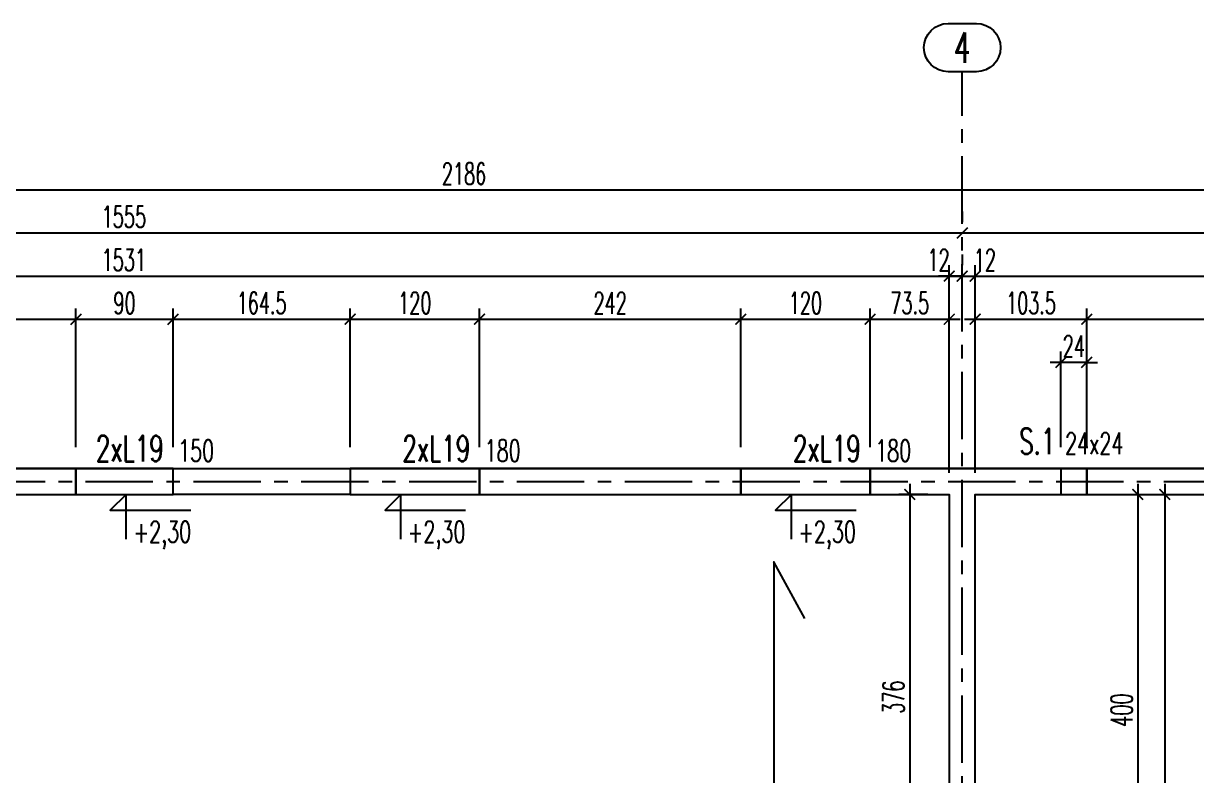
# Model space of a CAD drawing. Header units: millimetres. Extents: x -24587 to 37983, y -70862 to 338.
# Drawn here: x 26481 to 27569, y -55876 to -55179 of the extents above; entities that cross this region are included whole.
import ezdxf
from ezdxf.enums import TextEntityAlignment as Align

# ---------------------------------------------------------------- set-up
doc = ezdxf.new("R2010")
doc.units = ezdxf.units.MM
doc.header["$LTSCALE"] = 50
doc.linetypes.add('CENTER', pattern=[2, 1.25, -0.25, 0.25, -0.25])
doc.layers.get('Defpoints').update_dxf_attribs({"color": 251})
for name, color, linetype in [('K-NADPROŻA', 61, 'Continuous'), ('K-OSIE', 9, 'CENTER'), ('K-SCIANY', 2, 'Continuous'), ('K-STROPY', 161, 'Continuous'), ('K-SŁUPY', 131, 'Continuous'), ('K-TEXT 2.4mm', 71, 'Continuous'), ('K-TEXT 2.8mm', 101, 'Continuous'), ('K-TEXT 2mm', 254, 'Continuous'), ('K-WYMIARY', 1, 'Continuous')]:
    doc.layers.add(name, color=color, linetype=linetype)
doc.styles.add('text 2.4mm', font='romans.shx', dxfattribs={"width": 0.65})
doc.styles.add('text 2.8mm', font='romans.shx', dxfattribs={"width": 0.65})
doc.styles.add('text 2mm', font='romans.shx', dxfattribs={"width": 0.65})
doc.styles.add('WYM1', font='romanszb.shx', dxfattribs={"width": 0.6})
doc.dimstyles.new('CM100', dxfattribs={"dimscale": 5, "dimtxt": 2, "dimasz": 1, "dimexe": 1, "dimexo": 2, "dimgap": 0.5, "dimtad": 1, "dimrnd": 0.5, "dimdsep": 46, "dimtxsty": 'WYM1', "dimblk": 'OBLIQUE', "dimcen": 0, "dimdle": 1, "dimclrd": 253, "dimclre": 251, "dimclrt": 30, "dimadec": 0, "dimazin": 0, "dimtfac": 1, "dimtix": 1, "dimtmove": 0, "dimatfit": 0, "dimfxl": 1, "dimtfillclr": 256, "dimtolj": 1, "dimarcsym": 0})

# ---------------------------------------------------------------- blocks, each defined once
blk = doc.blocks.new('A$C5f19c05e')
for points in [[(1555, -1260.9), (1555, 380)], [(-358, 0), (2628.1, 0)]]:
    blk.add_lwpolyline(points)
at = {"layer": 'K-TEXT 2.4mm'}
blk.add_lwpolyline([(1541.9, 380, -1), (1541.9, 424.8), (1568.1, 424.8, -1), (1568.1, 380)], format="xyb", close=True, dxfattribs=at)
at = {"layer": 'K-TEXT 2.8mm', "style": 'text 2.8mm', "width": 0.65}
blk.add_text('4', height=28, dxfattribs=at).set_placement((1555, 402.4), align=Align.MIDDLE_CENTER)
blk = doc.blocks.new('_ArchTick')
at = {"color": 0, "linetype": 'ByBlock', "const_width": 0.15}
blk.add_lwpolyline([(-0.5, -0.5), (0.5, 0.5)], dxfattribs=at)
blk = doc.blocks.new('*D540')
at = {"layer": 'Defpoints', "color": 0, "transparency": 16777216}
for p in [(25796.6, -55223.4), (27982.6, -55223.4), (27982.6, -55333)]:
    blk.add_point(p, dxfattribs=at)
at = {"layer": 'K-WYMIARY', "color": 251, "lineweight": -2, "transparency": 16777216}
for p, q in [((25796.6, -55243.4), (25796.6, -55343)), ((27982.6, -55243.4), (27982.6, -55343))]:
    blk.add_line(p, q, dxfattribs=at)
at = {"layer": 'K-WYMIARY', "color": 253, "lineweight": -2, "transparency": 16777216}
blk.add_line((25786.6, -55333), (27992.6, -55333), dxfattribs=at)
at = {"layer": 'K-WYMIARY', "color": 253, "lineweight": -2, "transparency": 16777216, "xscale": 10, "yscale": 10, "zscale": 10, "rotation": 180}
blk.add_blockref('_ArchTick', (25796.6, -55333), dxfattribs=at)
at = {"layer": 'K-WYMIARY', "color": 253, "lineweight": -2, "transparency": 16777216, "xscale": 10, "yscale": 10, "zscale": 10}
blk.add_blockref('_ArchTick', (27982.6, -55333), dxfattribs=at)
at = {"layer": 'K-WYMIARY', "color": 30, "transparency": 16777216, "insert": (26889.6, -55318), "char_height": 20, "attachment_point": 5, "style": 'WYM1'}
blk.add_mtext('\\A1;2186', dxfattribs=at)
blk = doc.blocks.new('*D539')
at = {"layer": 'Defpoints', "color": 0, "transparency": 16777216}
for p in [(25796.6, -55223.4), (27351.6, -55373), (27351.6, -55373)]:
    blk.add_point(p, dxfattribs=at)
at = {"layer": 'K-WYMIARY', "color": 251, "lineweight": -2, "transparency": 16777216}
for p, q in [((25796.6, -55243.4), (25796.6, -55383)), ((27351.6, -55353), (27351.6, -55363))]:
    blk.add_line(p, q, dxfattribs=at)
at = {"layer": 'K-WYMIARY', "color": 253, "lineweight": -2, "transparency": 16777216}
blk.add_line((25786.6, -55373), (27361.6, -55373), dxfattribs=at)
at = {"layer": 'K-WYMIARY', "color": 253, "lineweight": -2, "transparency": 16777216, "xscale": 10, "yscale": 10, "zscale": 10, "rotation": 180}
blk.add_blockref('_ArchTick', (25796.6, -55373), dxfattribs=at)
at = {"layer": 'K-WYMIARY', "color": 253, "lineweight": -2, "transparency": 16777216, "xscale": 10, "yscale": 10, "zscale": 10}
blk.add_blockref('_ArchTick', (27351.6, -55373), dxfattribs=at)
at = {"layer": 'K-WYMIARY', "color": 30, "transparency": 16777216, "insert": (26574.1, -55358), "char_height": 20, "attachment_point": 5, "style": 'WYM1'}
blk.add_mtext('\\A1;1555', dxfattribs=at)
blk = doc.blocks.new('*D454')
at = {"layer": 'Defpoints', "color": 0, "transparency": 16777216}
for p in [(27351.6, -55373), (27982.6, -55373), (27982.6, -55373)]:
    blk.add_point(p, dxfattribs=at)
at = {"layer": 'K-WYMIARY', "color": 251, "lineweight": -2, "transparency": 16777216}
for p, q in [((27351.6, -55353), (27351.6, -55363)), ((27982.6, -55353), (27982.6, -55363))]:
    blk.add_line(p, q, dxfattribs=at)
at = {"layer": 'K-WYMIARY', "color": 253, "lineweight": -2, "transparency": 16777216}
blk.add_line((27341.6, -55373), (27992.6, -55373), dxfattribs=at)
at = {"layer": 'K-WYMIARY', "color": 253, "lineweight": -2, "transparency": 16777216, "xscale": 10, "yscale": 10, "zscale": 10, "rotation": 180}
blk.add_blockref('_ArchTick', (27351.6, -55373), dxfattribs=at)
at = {"layer": 'K-WYMIARY', "color": 253, "lineweight": -2, "transparency": 16777216, "xscale": 10, "yscale": 10, "zscale": 10}
blk.add_blockref('_ArchTick', (27982.6, -55373), dxfattribs=at)
at = {"layer": 'K-WYMIARY', "color": 30, "transparency": 16777216, "insert": (27667.1, -55358), "char_height": 20, "attachment_point": 5, "style": 'WYM1'}
blk.add_mtext('\\A1;631', dxfattribs=at)
blk = doc.blocks.new('*D508')
at = {"layer": 'Defpoints', "color": 0, "transparency": 16777216}
for p in [(27351.6, -55413), (27351.6, -55413), (27339.6, -55615.5)]:
    blk.add_point(p, dxfattribs=at)
at = {"layer": 'K-WYMIARY', "color": 251, "lineweight": -2, "transparency": 16777216}
for p, q in [((27351.6, -55393), (27351.6, -55403)), ((27339.6, -55595.5), (27339.6, -55403))]:
    blk.add_line(p, q, dxfattribs=at)
at = {"layer": 'K-WYMIARY', "color": 253, "lineweight": -2, "transparency": 16777216}
for p, q in [((27339.6, -55413), (27329.6, -55413)), ((27339.6, -55413), (27351.6, -55413)), ((27351.6, -55413), (27361.6, -55413))]:
    blk.add_line(p, q, dxfattribs=at)
at = {"layer": 'K-WYMIARY', "color": 253, "lineweight": -2, "transparency": 16777216, "xscale": 10, "yscale": 10, "zscale": 10}
blk.add_blockref('_ArchTick', (27339.6, -55413), dxfattribs=at)
at = {"layer": 'K-WYMIARY', "color": 253, "lineweight": -2, "transparency": 16777216, "xscale": 10, "yscale": 10, "zscale": 10, "rotation": 180}
blk.add_blockref('_ArchTick', (27351.6, -55413), dxfattribs=at)
at = {"layer": 'K-WYMIARY', "color": 30, "transparency": 16777216, "insert": (27329.6, -55398), "char_height": 20, "attachment_point": 5, "style": 'WYM1'}
blk.add_mtext('\\A1;12', dxfattribs=at)
blk = doc.blocks.new('*D509')
at = {"layer": 'Defpoints', "color": 0, "transparency": 16777216}
for p in [(27351.6, -55413), (27363.6, -55413), (27363.6, -55615.5)]:
    blk.add_point(p, dxfattribs=at)
at = {"layer": 'K-WYMIARY', "color": 251, "lineweight": -2, "transparency": 16777216}
for p, q in [((27351.6, -55393), (27351.6, -55403)), ((27363.6, -55595.5), (27363.6, -55403))]:
    blk.add_line(p, q, dxfattribs=at)
at = {"layer": 'K-WYMIARY', "color": 253, "lineweight": -2, "transparency": 16777216}
for p, q in [((27351.6, -55413), (27341.6, -55413)), ((27351.6, -55413), (27363.6, -55413)), ((27363.6, -55413), (27373.6, -55413))]:
    blk.add_line(p, q, dxfattribs=at)
at = {"layer": 'K-WYMIARY', "color": 253, "lineweight": -2, "transparency": 16777216, "xscale": 10, "yscale": 10, "zscale": 10}
blk.add_blockref('_ArchTick', (27351.6, -55413), dxfattribs=at)
at = {"layer": 'K-WYMIARY', "color": 253, "lineweight": -2, "transparency": 16777216, "xscale": 10, "yscale": 10, "zscale": 10, "rotation": 180}
blk.add_blockref('_ArchTick', (27363.6, -55413), dxfattribs=at)
at = {"layer": 'K-WYMIARY', "color": 30, "transparency": 16777216, "insert": (27372.6, -55398), "char_height": 20, "attachment_point": 5, "style": 'WYM1'}
blk.add_mtext('\\A1;12', dxfattribs=at)
blk = doc.blocks.new('*D510')
at = {"layer": 'Defpoints', "color": 0, "transparency": 16777216}
for p in [(27970.6, -55413), (27363.6, -55615.5), (27970.6, -55615.5)]:
    blk.add_point(p, dxfattribs=at)
at = {"layer": 'K-WYMIARY', "color": 251, "lineweight": -2, "transparency": 16777216}
for p, q in [((27363.6, -55595.5), (27363.6, -55403)), ((27970.6, -55595.5), (27970.6, -55403))]:
    blk.add_line(p, q, dxfattribs=at)
at = {"layer": 'K-WYMIARY', "color": 253, "lineweight": -2, "transparency": 16777216}
blk.add_line((27353.6, -55413), (27980.6, -55413), dxfattribs=at)
at = {"layer": 'K-WYMIARY', "color": 253, "lineweight": -2, "transparency": 16777216, "xscale": 10, "yscale": 10, "zscale": 10, "rotation": 180}
blk.add_blockref('_ArchTick', (27363.6, -55413), dxfattribs=at)
at = {"layer": 'K-WYMIARY', "color": 253, "lineweight": -2, "transparency": 16777216, "xscale": 10, "yscale": 10, "zscale": 10}
blk.add_blockref('_ArchTick', (27970.6, -55413), dxfattribs=at)
at = {"layer": 'K-WYMIARY', "color": 30, "transparency": 16777216, "insert": (27667.1, -55398), "char_height": 20, "attachment_point": 5, "style": 'WYM1'}
blk.add_mtext('\\A1;607', dxfattribs=at)
blk = doc.blocks.new('*D450')
at = {"layer": 'Defpoints', "color": 0, "transparency": 16777216}
for p in [(27339.6, -55413), (25808.6, -55615.5), (27339.6, -55615.5)]:
    blk.add_point(p, dxfattribs=at)
at = {"layer": 'K-WYMIARY', "color": 251, "lineweight": -2, "transparency": 16777216}
for p, q in [((25808.6, -55595.5), (25808.6, -55403)), ((27339.6, -55595.5), (27339.6, -55403))]:
    blk.add_line(p, q, dxfattribs=at)
at = {"layer": 'K-WYMIARY', "color": 253, "lineweight": -2, "transparency": 16777216}
blk.add_line((25798.6, -55413), (27349.6, -55413), dxfattribs=at)
at = {"layer": 'K-WYMIARY', "color": 253, "lineweight": -2, "transparency": 16777216, "xscale": 10, "yscale": 10, "zscale": 10, "rotation": 180}
blk.add_blockref('_ArchTick', (25808.6, -55413), dxfattribs=at)
at = {"layer": 'K-WYMIARY', "color": 253, "lineweight": -2, "transparency": 16777216, "xscale": 10, "yscale": 10, "zscale": 10}
blk.add_blockref('_ArchTick', (27339.6, -55413), dxfattribs=at)
at = {"layer": 'K-WYMIARY', "color": 30, "transparency": 16777216, "insert": (26574.1, -55398), "char_height": 20, "attachment_point": 5, "style": 'WYM1'}
blk.add_mtext('\\A1;1531', dxfattribs=at)
blk = doc.blocks.new('*D523')
at = {"layer": 'Defpoints', "color": 0, "transparency": 16777216}
for p in [(26529.7, -55453), (26305.6, -55591.5), (26529.7, -55591.5)]:
    blk.add_point(p, dxfattribs=at)
at = {"layer": 'K-WYMIARY', "color": 251, "lineweight": -2, "transparency": 16777216}
for p, q in [((26305.6, -55571.5), (26305.6, -55443)), ((26529.7, -55571.5), (26529.7, -55443))]:
    blk.add_line(p, q, dxfattribs=at)
at = {"layer": 'K-WYMIARY', "color": 253, "lineweight": -2, "transparency": 16777216}
blk.add_line((26295.6, -55453), (26539.7, -55453), dxfattribs=at)
at = {"layer": 'K-WYMIARY', "color": 253, "lineweight": -2, "transparency": 16777216, "xscale": 10, "yscale": 10, "zscale": 10, "rotation": 180}
blk.add_blockref('_ArchTick', (26305.6, -55453), dxfattribs=at)
at = {"layer": 'K-WYMIARY', "color": 253, "lineweight": -2, "transparency": 16777216, "xscale": 10, "yscale": 10, "zscale": 10}
blk.add_blockref('_ArchTick', (26529.7, -55453), dxfattribs=at)
at = {"layer": 'K-WYMIARY', "color": 30, "transparency": 16777216, "insert": (26417.7, -55438), "char_height": 20, "attachment_point": 5, "style": 'WYM1'}
blk.add_mtext('\\A1;224', dxfattribs=at)
blk = doc.blocks.new('*D524')
at = {"layer": 'Defpoints', "color": 0, "transparency": 16777216}
for p in [(26619.7, -55453), (26529.7, -55591.5), (26619.7, -55591.5)]:
    blk.add_point(p, dxfattribs=at)
at = {"layer": 'K-WYMIARY', "color": 251, "lineweight": -2, "transparency": 16777216}
for p, q in [((26529.7, -55571.5), (26529.7, -55443)), ((26619.7, -55571.5), (26619.7, -55443))]:
    blk.add_line(p, q, dxfattribs=at)
at = {"layer": 'K-WYMIARY', "color": 253, "lineweight": -2, "transparency": 16777216}
blk.add_line((26519.7, -55453), (26629.7, -55453), dxfattribs=at)
at = {"layer": 'K-WYMIARY', "color": 253, "lineweight": -2, "transparency": 16777216, "xscale": 10, "yscale": 10, "zscale": 10, "rotation": 180}
blk.add_blockref('_ArchTick', (26529.7, -55453), dxfattribs=at)
at = {"layer": 'K-WYMIARY', "color": 253, "lineweight": -2, "transparency": 16777216, "xscale": 10, "yscale": 10, "zscale": 10}
blk.add_blockref('_ArchTick', (26619.7, -55453), dxfattribs=at)
at = {"layer": 'K-WYMIARY', "color": 30, "transparency": 16777216, "insert": (26574.7, -55438), "char_height": 20, "attachment_point": 5, "style": 'WYM1'}
blk.add_mtext('\\A1;90', dxfattribs=at)
blk = doc.blocks.new('*D534')
at = {"layer": 'Defpoints', "color": 0, "transparency": 16777216}
for p in [(26784, -55453), (26619.7, -55591.5), (26784, -55591.5)]:
    blk.add_point(p, dxfattribs=at)
at = {"layer": 'K-WYMIARY', "color": 251, "lineweight": -2, "transparency": 16777216}
for p, q in [((26619.7, -55571.5), (26619.7, -55443)), ((26784, -55571.5), (26784, -55443))]:
    blk.add_line(p, q, dxfattribs=at)
at = {"layer": 'K-WYMIARY', "color": 253, "lineweight": -2, "transparency": 16777216}
blk.add_line((26609.7, -55453), (26794, -55453), dxfattribs=at)
at = {"layer": 'K-WYMIARY', "color": 253, "lineweight": -2, "transparency": 16777216, "xscale": 10, "yscale": 10, "zscale": 10, "rotation": 180}
blk.add_blockref('_ArchTick', (26619.7, -55453), dxfattribs=at)
at = {"layer": 'K-WYMIARY', "color": 253, "lineweight": -2, "transparency": 16777216, "xscale": 10, "yscale": 10, "zscale": 10}
blk.add_blockref('_ArchTick', (26784, -55453), dxfattribs=at)
at = {"layer": 'K-WYMIARY', "color": 30, "transparency": 16777216, "insert": (26701.9, -55438), "char_height": 20, "attachment_point": 5, "style": 'WYM1'}
blk.add_mtext('\\A1;164.5', dxfattribs=at)
blk = doc.blocks.new('*D535')
at = {"layer": 'Defpoints', "color": 0, "transparency": 16777216}
for p in [(26904, -55453), (26784, -55591.5), (26904, -55591.5)]:
    blk.add_point(p, dxfattribs=at)
at = {"layer": 'K-WYMIARY', "color": 251, "lineweight": -2, "transparency": 16777216}
for p, q in [((26784, -55571.5), (26784, -55443)), ((26904, -55571.5), (26904, -55443))]:
    blk.add_line(p, q, dxfattribs=at)
at = {"layer": 'K-WYMIARY', "color": 253, "lineweight": -2, "transparency": 16777216}
blk.add_line((26774, -55453), (26914, -55453), dxfattribs=at)
at = {"layer": 'K-WYMIARY', "color": 253, "lineweight": -2, "transparency": 16777216, "xscale": 10, "yscale": 10, "zscale": 10, "rotation": 180}
blk.add_blockref('_ArchTick', (26784, -55453), dxfattribs=at)
at = {"layer": 'K-WYMIARY', "color": 253, "lineweight": -2, "transparency": 16777216, "xscale": 10, "yscale": 10, "zscale": 10}
blk.add_blockref('_ArchTick', (26904, -55453), dxfattribs=at)
at = {"layer": 'K-WYMIARY', "color": 30, "transparency": 16777216, "insert": (26844, -55438), "char_height": 20, "attachment_point": 5, "style": 'WYM1'}
blk.add_mtext('\\A1;120', dxfattribs=at)
blk = doc.blocks.new('*D536')
at = {"layer": 'Defpoints', "color": 0, "transparency": 16777216}
for p in [(27146.2, -55453), (26904, -55591.5), (27146.2, -55591.5)]:
    blk.add_point(p, dxfattribs=at)
at = {"layer": 'K-WYMIARY', "color": 251, "lineweight": -2, "transparency": 16777216}
for p, q in [((26904, -55571.5), (26904, -55443)), ((27146.2, -55571.5), (27146.2, -55443))]:
    blk.add_line(p, q, dxfattribs=at)
at = {"layer": 'K-WYMIARY', "color": 253, "lineweight": -2, "transparency": 16777216}
blk.add_line((26894, -55453), (27156.2, -55453), dxfattribs=at)
at = {"layer": 'K-WYMIARY', "color": 253, "lineweight": -2, "transparency": 16777216, "xscale": 10, "yscale": 10, "zscale": 10, "rotation": 180}
blk.add_blockref('_ArchTick', (26904, -55453), dxfattribs=at)
at = {"layer": 'K-WYMIARY', "color": 253, "lineweight": -2, "transparency": 16777216, "xscale": 10, "yscale": 10, "zscale": 10}
blk.add_blockref('_ArchTick', (27146.2, -55453), dxfattribs=at)
at = {"layer": 'K-WYMIARY', "color": 30, "transparency": 16777216, "insert": (27025.1, -55438), "char_height": 20, "attachment_point": 5, "style": 'WYM1'}
blk.add_mtext('\\A1;242', dxfattribs=at)
blk = doc.blocks.new('*D537')
at = {"layer": 'Defpoints', "color": 0, "transparency": 16777216}
for p in [(27266.2, -55453), (27146.2, -55591.5), (27266.2, -55591.5)]:
    blk.add_point(p, dxfattribs=at)
at = {"layer": 'K-WYMIARY', "color": 251, "lineweight": -2, "transparency": 16777216}
for p, q in [((27146.2, -55571.5), (27146.2, -55443)), ((27266.2, -55571.5), (27266.2, -55443))]:
    blk.add_line(p, q, dxfattribs=at)
at = {"layer": 'K-WYMIARY', "color": 253, "lineweight": -2, "transparency": 16777216}
blk.add_line((27136.2, -55453), (27276.2, -55453), dxfattribs=at)
at = {"layer": 'K-WYMIARY', "color": 253, "lineweight": -2, "transparency": 16777216, "xscale": 10, "yscale": 10, "zscale": 10, "rotation": 180}
blk.add_blockref('_ArchTick', (27146.2, -55453), dxfattribs=at)
at = {"layer": 'K-WYMIARY', "color": 253, "lineweight": -2, "transparency": 16777216, "xscale": 10, "yscale": 10, "zscale": 10}
blk.add_blockref('_ArchTick', (27266.2, -55453), dxfattribs=at)
at = {"layer": 'K-WYMIARY', "color": 30, "transparency": 16777216, "insert": (27206.2, -55438), "char_height": 20, "attachment_point": 5, "style": 'WYM1'}
blk.add_mtext('\\A1;120', dxfattribs=at)
blk = doc.blocks.new('*D538')
at = {"layer": 'Defpoints', "color": 0, "transparency": 16777216}
for p in [(27339.6, -55453), (27266.2, -55591.5), (27339.6, -55615.5)]:
    blk.add_point(p, dxfattribs=at)
at = {"layer": 'K-WYMIARY', "color": 251, "lineweight": -2, "transparency": 16777216}
for p, q in [((27266.2, -55571.5), (27266.2, -55443)), ((27339.6, -55595.5), (27339.6, -55443))]:
    blk.add_line(p, q, dxfattribs=at)
at = {"layer": 'K-WYMIARY', "color": 253, "lineweight": -2, "transparency": 16777216}
blk.add_line((27256.2, -55453), (27349.6, -55453), dxfattribs=at)
at = {"layer": 'K-WYMIARY', "color": 253, "lineweight": -2, "transparency": 16777216, "xscale": 10, "yscale": 10, "zscale": 10, "rotation": 180}
blk.add_blockref('_ArchTick', (27266.2, -55453), dxfattribs=at)
at = {"layer": 'K-WYMIARY', "color": 253, "lineweight": -2, "transparency": 16777216, "xscale": 10, "yscale": 10, "zscale": 10}
blk.add_blockref('_ArchTick', (27339.6, -55453), dxfattribs=at)
at = {"layer": 'K-WYMIARY', "color": 30, "transparency": 16777216, "insert": (27302.9, -55438), "char_height": 20, "attachment_point": 5, "style": 'WYM1'}
blk.add_mtext('\\A1;73.5', dxfattribs=at)
blk = doc.blocks.new('*D525')
at = {"layer": 'Defpoints', "color": 0, "transparency": 16777216}
for p in [(27467.1, -55453), (27467.1, -55591.5), (27363.6, -55615.5)]:
    blk.add_point(p, dxfattribs=at)
at = {"layer": 'K-WYMIARY', "color": 251, "lineweight": -2, "transparency": 16777216}
for p, q in [((27363.6, -55595.5), (27363.6, -55443)), ((27467.1, -55571.5), (27467.1, -55443))]:
    blk.add_line(p, q, dxfattribs=at)
at = {"layer": 'K-WYMIARY', "color": 253, "lineweight": -2, "transparency": 16777216}
blk.add_line((27353.6, -55453), (27477.1, -55453), dxfattribs=at)
at = {"layer": 'K-WYMIARY', "color": 253, "lineweight": -2, "transparency": 16777216, "xscale": 10, "yscale": 10, "zscale": 10, "rotation": 180}
blk.add_blockref('_ArchTick', (27363.6, -55453), dxfattribs=at)
at = {"layer": 'K-WYMIARY', "color": 253, "lineweight": -2, "transparency": 16777216, "xscale": 10, "yscale": 10, "zscale": 10}
blk.add_blockref('_ArchTick', (27467.1, -55453), dxfattribs=at)
at = {"layer": 'K-WYMIARY', "color": 30, "transparency": 16777216, "insert": (27415.4, -55438), "char_height": 20, "attachment_point": 5, "style": 'WYM1'}
blk.add_mtext('\\A1;103.5', dxfattribs=at)
blk = doc.blocks.new('*D526')
at = {"layer": 'Defpoints', "color": 0, "transparency": 16777216}
for p in [(27867.1, -55453), (27467.1, -55591.5), (27867.1, -55591.5)]:
    blk.add_point(p, dxfattribs=at)
at = {"layer": 'K-WYMIARY', "color": 251, "lineweight": -2, "transparency": 16777216}
for p, q in [((27467.1, -55571.5), (27467.1, -55443)), ((27867.1, -55571.5), (27867.1, -55443))]:
    blk.add_line(p, q, dxfattribs=at)
at = {"layer": 'K-WYMIARY', "color": 253, "lineweight": -2, "transparency": 16777216}
blk.add_line((27457.1, -55453), (27877.1, -55453), dxfattribs=at)
at = {"layer": 'K-WYMIARY', "color": 253, "lineweight": -2, "transparency": 16777216, "xscale": 10, "yscale": 10, "zscale": 10, "rotation": 180}
blk.add_blockref('_ArchTick', (27467.1, -55453), dxfattribs=at)
at = {"layer": 'K-WYMIARY', "color": 253, "lineweight": -2, "transparency": 16777216, "xscale": 10, "yscale": 10, "zscale": 10}
blk.add_blockref('_ArchTick', (27867.1, -55453), dxfattribs=at)
at = {"layer": 'K-WYMIARY', "color": 30, "transparency": 16777216, "insert": (27667.1, -55438), "char_height": 20, "attachment_point": 5, "style": 'WYM1'}
blk.add_mtext('\\A1;400', dxfattribs=at)
blk = doc.blocks.new('*D503')
at = {"layer": 'Defpoints', "color": 0, "transparency": 16777216}
for p in [(27443.1, -55493), (27443.1, -55591.5), (27467.1, -55591.5)]:
    blk.add_point(p, dxfattribs=at)
at = {"layer": 'K-WYMIARY', "color": 253, "lineweight": -2, "transparency": 16777216}
for p, q in [((27443.1, -55493), (27433.1, -55493)), ((27467.1, -55493), (27443.1, -55493)), ((27467.1, -55493), (27477.1, -55493))]:
    blk.add_line(p, q, dxfattribs=at)
at = {"layer": 'K-WYMIARY', "color": 251, "lineweight": -2, "transparency": 16777216}
for p, q in [((27443.1, -55571.5), (27443.1, -55483)), ((27467.1, -55571.5), (27467.1, -55483))]:
    blk.add_line(p, q, dxfattribs=at)
at = {"layer": 'K-WYMIARY', "color": 253, "lineweight": -2, "transparency": 16777216, "xscale": 10, "yscale": 10, "zscale": 10}
blk.add_blockref('_ArchTick', (27443.1, -55493), dxfattribs=at)
at = {"layer": 'K-WYMIARY', "color": 253, "lineweight": -2, "transparency": 16777216, "xscale": 10, "yscale": 10, "zscale": 10, "rotation": 180}
blk.add_blockref('_ArchTick', (27467.1, -55493), dxfattribs=at)
at = {"layer": 'K-WYMIARY', "color": 30, "transparency": 16777216, "insert": (27455.1, -55478), "char_height": 20, "attachment_point": 5, "style": 'WYM1'}
blk.add_mtext('\\A1;24', dxfattribs=at)
blk = doc.blocks.new('*D493')
at = {"layer": 'Defpoints', "color": 0, "transparency": 16777216}
for p in [(27339.6, -55615.5), (27302.9, -55991.5), (27339.6, -55991.5)]:
    blk.add_point(p, dxfattribs=at)
at = {"layer": 'K-WYMIARY', "color": 253, "lineweight": -2, "transparency": 16777216}
blk.add_line((27302.9, -55605.5), (27302.9, -56001.5), dxfattribs=at)
at = {"layer": 'K-WYMIARY', "color": 251, "lineweight": -2, "transparency": 16777216}
for p, q in [((27319.6, -55615.5), (27292.9, -55615.5)), ((27319.6, -55991.5), (27292.9, -55991.5))]:
    blk.add_line(p, q, dxfattribs=at)
at = {"layer": 'K-WYMIARY', "color": 253, "lineweight": -2, "transparency": 16777216, "xscale": 10, "yscale": 10, "zscale": 10}
for p, rotation in [((27302.9, -55615.5), 90), ((27302.9, -55991.5), 270)]:
    blk.add_blockref('_ArchTick', p, dxfattribs=dict(at, rotation=rotation))
at = {"layer": 'K-WYMIARY', "color": 30, "transparency": 16777216, "insert": (27287.9, -55803.5), "char_height": 20, "attachment_point": 5, "rotation": 90, "style": 'WYM1'}
blk.add_mtext('\\A1;376', dxfattribs=at)
blk = doc.blocks.new('*D435')
at = {"layer": 'Defpoints', "color": 0, "transparency": 16777216}
for p in [(27363.6, -55615.5), (27363.6, -56015.5), (27514.4, -56015.5)]:
    blk.add_point(p, dxfattribs=at)
at = {"layer": 'K-WYMIARY', "color": 253, "lineweight": -2, "transparency": 16777216}
blk.add_line((27514.4, -55605.5), (27514.4, -56025.5), dxfattribs=at)
at = {"layer": 'K-WYMIARY', "color": 251, "lineweight": -2, "transparency": 16777216}
for p, q in [((27383.6, -55615.5), (27524.4, -55615.5)), ((27383.6, -56015.5), (27524.4, -56015.5))]:
    blk.add_line(p, q, dxfattribs=at)
at = {"layer": 'K-WYMIARY', "color": 253, "lineweight": -2, "transparency": 16777216, "xscale": 10, "yscale": 10, "zscale": 10}
for p, rotation in [((27514.4, -55615.5), 90), ((27514.4, -56015.5), 270)]:
    blk.add_blockref('_ArchTick', p, dxfattribs=dict(at, rotation=rotation))
at = {"layer": 'K-WYMIARY', "color": 30, "transparency": 16777216, "insert": (27499.4, -55815.5), "char_height": 20, "attachment_point": 5, "rotation": 90, "style": 'WYM1'}
blk.add_mtext('\\A1;400', dxfattribs=at)
blk = doc.blocks.new('*D437')
at = {"layer": 'Defpoints', "color": 0, "transparency": 16777216}
for p in [(27363.6, -55615.5), (27363.6, -56537.5), (27539.4, -56537.5)]:
    blk.add_point(p, dxfattribs=at)
at = {"layer": 'K-WYMIARY', "color": 253, "lineweight": -2, "transparency": 16777216}
blk.add_line((27539.4, -55605.5), (27539.4, -56547.5), dxfattribs=at)
at = {"layer": 'K-WYMIARY', "color": 251, "lineweight": -2, "transparency": 16777216}
for p, q in [((27383.6, -55615.5), (27549.4, -55615.5)), ((27383.6, -56537.5), (27549.4, -56537.5))]:
    blk.add_line(p, q, dxfattribs=at)
at = {"layer": 'K-WYMIARY', "color": 253, "lineweight": -2, "transparency": 16777216, "xscale": 10, "yscale": 10, "zscale": 10}
for p, rotation in [((27539.4, -55615.5), 90), ((27539.4, -56537.5), 270)]:
    blk.add_blockref('_ArchTick', p, dxfattribs=dict(at, rotation=rotation))
at = {"layer": 'K-WYMIARY', "color": 30, "transparency": 16777216, "insert": (27524.4, -56076.5), "char_height": 20, "attachment_point": 5, "rotation": 90, "style": 'WYM1'}
blk.add_mtext('\\A1;922', dxfattribs=at)

msp = doc.modelspace()

# ---------------------------------------------------------------- linework, layer by layer
at = {"layer": 'K-NADPROŻA'}
for points in [[(26529.713, -55615.46), (26619.713, -55615.46), (26619.713, -55591.46), (26529.713, -55591.46)], [(26784.032, -55615.46), (26904.032, -55615.46), (26904.032, -55591.46), (26784.032, -55591.46)], [(27146.205, -55615.46), (27266.205, -55615.46), (27266.205, -55591.46), (27146.205, -55591.46)], [(27467.14, -55615.46), (27867.14, -55615.46), (27867.14, -55591.46), (27467.14, -55591.46)]]:
    msp.add_lwpolyline(points, close=True, dxfattribs=at)
at = {"layer": 'K-SCIANY'}
for points in [[(26305.64, -55615.46), (26529.713, -55615.46), (26529.713, -55591.46), (26305.64, -55591.46)], [(26784.032, -55615.46), (26619.713, -55615.46), (26619.713, -55591.46), (26784.032, -55591.46)], [(26904.032, -55615.46), (27146.205, -55615.46), (27146.205, -55591.46), (26904.032, -55591.46)]]:
    msp.add_lwpolyline(points, close=True, dxfattribs=at)
msp.add_lwpolyline([(27149.516, -55991.46), (27149.516, -56015.46), (27363.64, -56015.46), (27363.64, -55615.46), (27467.14, -55615.46), (27467.14, -55591.46), (27266.205, -55591.46), (27266.205, -55615.46), (27339.64, -55615.46), (27339.64, -55991.46), (27149.516, -55991.46)], dxfattribs=at)
at = {"layer": 'K-STROPY'}
msp.add_lwpolyline([(25784.64, -55591.46), (27994.64, -55591.46), (27994.64, -56561.46), (25784.64, -56561.46)], close=True, dxfattribs=at)
at = {"layer": 'K-STROPY', "lineweight": -2}
msp.add_lwpolyline([(27205.535, -55730.641), (27176.808, -55678.136), (27176.808, -56534.755), (27148.08, -56482.25)], dxfattribs=at)
at = {"layer": 'K-SŁUPY'}
msp.add_lwpolyline([(27443.14, -55615.46), (27467.14, -55615.46), (27467.14, -55591.46), (27443.14, -55591.46)], close=True, dxfattribs=at)
at = {"layer": 'K-TEXT 2mm', "lineweight": -2}
for points in [[(26576.117, -55657.112), (26576.117, -55615.46), (26561.442, -55630.136), (26636.148, -55630.136)], [(26831.039, -55657.112), (26831.039, -55615.46), (26816.363, -55630.136), (26891.069, -55630.136)], [(27193.212, -55657.112), (27193.212, -55615.46), (27178.536, -55630.136), (27253.242, -55630.136)]]:
    msp.add_lwpolyline(points, dxfattribs=at)

# ---------------------------------------------------------------- block references
at = {"layer": 'K-OSIE'}
msp.add_blockref('A$C5f19c05e', (25796.64, -55603.46), dxfattribs=at)

# ---------------------------------------------------------------- texts
at = {"layer": 'K-TEXT 2.4mm', "style": 'text 2.4mm', "width": 0.65}
for s, p in [('S.1', (27421.147, -55566.184)), ('2xL19', (26579.591, -55572.899)), ('2xL19', (26863.91, -55572.899)), ('2xL19', (27226.083, -55572.899))]:
    msp.add_text(s, height=24, rotation=360, dxfattribs=at).set_placement(p, align=Align.MIDDLE_CENTER)
at = {"layer": 'K-TEXT 2mm', "lineweight": -2, "style": 'text 2mm', "width": 0.65}
for s, p in [('24x24', (27447.017, -55578.184)), ('150', (26624.393, -55584.899)), ('180', (26908.712, -55584.899)), ('180', (27270.885, -55584.899)), ('+2,30', (26583.067, -55660.167)), ('+2,30', (26837.386, -55660.167)), ('+2,30', (27199.559, -55660.167))]:
    msp.add_text(s, height=20, dxfattribs=at).set_placement(p)

# ---------------------------------------------------------------- dimensions: what is measured, and where the dimension line sits
at = {"layer": 'K-WYMIARY'}
for base, p1, p2, override, picture, middle in [((27982.64, -55333.044), (25796.64, -55223.421), (27982.64, -55223.421), {"dimscale": 10, "dimblk": 'ArchTick'}, '*D540', (26889.64, -55318.044)), ((27351.64, -55373.044), (25796.64, -55223.421), (27351.64, -55373.044), {"dimscale": 10, "dimblk": 'ArchTick'}, '*D539', (26574.14, -55358.044)), ((27982.64, -55373.044), (27351.64, -55373.044), (27982.64, -55373.044), {"dimscale": 10, "dimblk": 'ArchTick', "dimtmove": 1}, '*D454', (27667.14, -55358.044)), ((27339.64, -55413.044), (25808.64, -55615.46), (27339.64, -55615.46), {"dimscale": 10, "dimblk": 'ArchTick', "dimtmove": 1}, '*D450', (26574.14, -55398.044)), ((27970.64, -55413.044), (27363.64, -55615.46), (27970.64, -55615.46), {"dimscale": 10, "dimblk": 'ArchTick', "dimtmove": 1}, '*D510', (27667.14, -55398.044)), ((26529.713, -55453.044), (26305.64, -55591.46), (26529.713, -55591.46), {"dimscale": 10, "dimblk": 'ArchTick', "dimtmove": 1}, '*D523', (26417.676, -55438.044)), ((26619.713, -55453.044), (26529.713, -55591.46), (26619.713, -55591.46), {"dimscale": 10, "dimblk": 'ArchTick', "dimtmove": 1}, '*D524', (26574.713, -55438.044)), ((26784.032, -55453.044), (26619.713, -55591.46), (26784.032, -55591.46), {"dimscale": 10, "dimblk": 'ArchTick', "dimtmove": 1}, '*D534', (26701.872, -55438.044)), ((26904.032, -55453.044), (26784.032, -55591.46), (26904.032, -55591.46), {"dimscale": 10, "dimblk": 'ArchTick', "dimtmove": 1}, '*D535', (26844.032, -55438.044)), ((27146.205, -55453.044), (26904.032, -55591.46), (27146.205, -55591.46), {"dimscale": 10, "dimblk": 'ArchTick', "dimtmove": 1}, '*D536', (27025.118, -55438.044)), ((27266.205, -55453.044), (27146.205, -55591.46), (27266.205, -55591.46), {"dimscale": 10, "dimblk": 'ArchTick', "dimtmove": 1}, '*D537', (27206.205, -55438.044)), ((27339.6396, -55453.0443), (27266.2049, -55591.4603), (27339.6396, -55615.4603), {"dimscale": 10, "dimblk": 'ArchTick', "dimtmove": 1}, '*D538', (27302.9223, -55438.0443)), ((27467.14, -55453.044), (27363.64, -55615.46), (27467.14, -55591.46), {"dimscale": 10, "dimblk": 'ArchTick', "dimtmove": 1}, '*D525', (27415.39, -55438.044)), ((27867.14, -55453.044), (27467.14, -55591.46), (27867.14, -55591.46), {"dimscale": 10, "dimblk": 'ArchTick', "dimtmove": 1}, '*D526', (27667.14, -55438.044)), ((27443.14, -55493.044), (27467.14, -55591.46), (27443.14, -55591.46), {"dimscale": 10, "dimblk": 'ArchTick', "dimtmove": 1}, '*D503', (27455.14, -55478.044))]:
    dim = msp.add_linear_dim(base=base, p1=p1, p2=p2, dimstyle='CM100', override=override, dxfattribs=at)
    dim.commit()
    dim.dimension.update_dxf_attribs({"geometry": picture, "text_midpoint": middle})
for base, p1, p2, picture, middle in [((27351.64, -55413.044), (27339.64, -55615.46), (27351.64, -55413.044), '*D508', (27329.64, -55413.044)), ((27363.64, -55413.044), (27351.64, -55413.044), (27363.64, -55615.46), '*D509', (27372.64, -55413.044))]:
    dim = msp.add_linear_dim(base=base, p1=p1, p2=p2, dimstyle='CM100', override={"dimscale": 10, "dimblk": 'ArchTick', "dimtmove": 1}, dxfattribs=at)
    dim.commit()
    dim.dimension.update_dxf_attribs({"geometry": picture, "text_midpoint": middle, "dimtype": 160})
for base, p1, p2, picture, middle in [((27302.947, -55991.46), (27339.64, -55615.46), (27339.64, -55991.46), '*D493', (27287.947, -55803.46)), ((27514.398, -56015.46), (27363.64, -55615.46), (27363.64, -56015.46), '*D435', (27499.398, -55815.46))]:
    dim = msp.add_linear_dim(base=base, p1=p1, p2=p2, angle=90, dimstyle='CM100', override={"dimscale": 10, "dimblk": 'ArchTick'}, dxfattribs=at)
    dim.commit()
    dim.dimension.update_dxf_attribs({"geometry": picture, "text_midpoint": middle})
dim = msp.add_linear_dim(base=(27539.398, -56537.46), p1=(27363.64, -55615.46), p2=(27363.64, -56537.46), angle=90, dimstyle='CM100', override={"dimscale": 10, "dimblk": 'ArchTick'}, dxfattribs=at)
dim.commit()
dim.dimension.update_dxf_attribs({"geometry": '*D437', "text_midpoint": (27539.398, -56076.46), "dimtype": 160})

doc.saveas('drawing.dxf')
